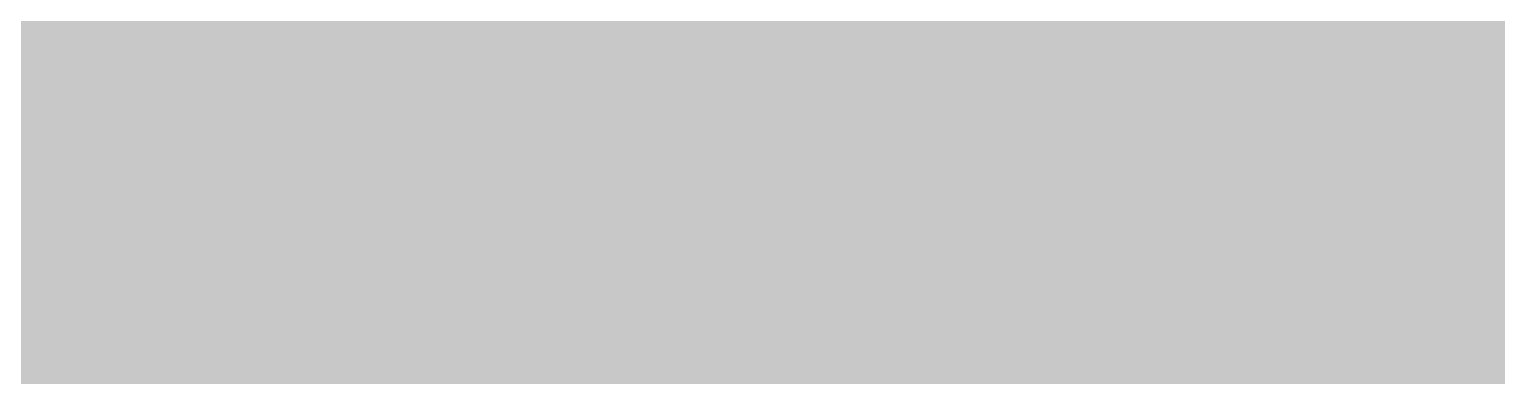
# Model space of a CAD drawing. Header units: millimetres. Extents: x 4103 to 4403, y 3794 to 4144.
# Drawn here: x 4147.94 to 4178.16, y 3823.06 to 3830.2 of the extents above; entities that cross this region are included whole.
import ezdxf

# ---------------------------------------------------------------- set-up
doc = ezdxf.new("R2010")
doc.units = ezdxf.units.MM
doc.layers.add('GREEN', color=7, linetype='Continuous', true_color=0x007f00)
doc.layers.add('GSCOLORFILL', color=7, linetype='Continuous', lineweight=0)

# ---------------------------------------------------------------- blocks, each defined once
blk = doc.blocks.new('NR-GM-31-6')
at = {"layer": 'GREEN', "lineweight": 9}
h = blk.add_hatch(color=256, dxfattribs=at)
edge = h.paths.add_edge_path()
edge.add_spline(control_points=[(-77.447, 30.129), (-77.447, 30.129), (-77.447, 32.021), (-77.447, 32.021), (-77.447, 32.021), (-77.773, 32.021), (-77.773, 32.021), (-77.773, 32.021), (-77.773, 32.308), (-77.773, 32.308), (-77.773, 32.308), (-77.447, 32.308), (-77.447, 32.308), (-77.447, 32.308), (-77.447, 32.54), (-77.447, 32.54), (-77.447, 32.687), (-77.434, 32.796), (-77.408, 32.867), (-77.372, 32.962), (-77.31, 33.04), (-77.22, 33.1), (-77.131, 33.159), (-77.005, 33.189), (-76.843, 33.189), (-76.739, 33.189), (-76.625, 33.177), (-76.499, 33.152), (-76.499, 33.152), (-76.554, 32.83), (-76.554, 32.83), (-76.631, 32.843), (-76.703, 32.85), (-76.772, 32.85), (-76.884, 32.85), (-76.963, 32.826), (-77.01, 32.778), (-77.056, 32.731), (-77.079, 32.641), (-77.079, 32.51), (-77.079, 32.51), (-77.079, 32.308), (-77.079, 32.308), (-77.079, 32.308), (-76.655, 32.308), (-76.655, 32.308), (-76.655, 32.308), (-76.655, 32.021), (-76.655, 32.021), (-76.655, 32.021), (-77.079, 32.021), (-77.079, 32.021), (-77.079, 32.021), (-77.079, 30.129), (-77.079, 30.129), (-77.079, 30.129), (-77.447, 30.129), (-77.447, 30.129)], knot_values=[0, 0, 0, 0, 1, 1, 1, 2, 2, 2, 3, 3, 3, 4, 4, 4, 5, 5, 5, 6, 6, 6, 7, 7, 7, 8, 8, 8, 9, 9, 9, 10, 10, 10, 11, 11, 11, 12, 12, 12, 13, 13, 13, 14, 14, 14, 15, 15, 15, 16, 16, 16, 17, 17, 17, 18, 18, 18, 19, 19, 19, 19], degree=3, periodic=0)
edge = h.paths.add_edge_path(flags=16)
edge.add_spline(control_points=[(-79.631, 31.219), (-79.631, 30.939), (-79.57, 30.73), (-79.448, 30.591), (-79.326, 30.453), (-79.173, 30.383), (-78.988, 30.383), (-78.805, 30.383), (-78.652, 30.453), (-78.531, 30.593), (-78.409, 30.732), (-78.348, 30.945), (-78.348, 31.231), (-78.348, 31.5), (-78.409, 31.705), (-78.532, 31.844), (-78.654, 31.982), (-78.806, 32.052), (-78.988, 32.052), (-79.173, 32.052), (-79.326, 31.983), (-79.448, 31.845), (-79.57, 31.706), (-79.631, 31.498), (-79.631, 31.219)], knot_values=[0, 0, 0, 0, 1, 1, 1, 2, 2, 2, 3, 3, 3, 4, 4, 4, 5, 5, 5, 6, 6, 6, 7, 7, 7, 8, 8, 8, 8], degree=3, periodic=0)
edge = h.paths.add_edge_path()
edge.add_spline(control_points=[(-80.01, 31.219), (-80.01, 31.622), (-79.898, 31.921), (-79.674, 32.115), (-79.486, 32.277), (-79.258, 32.358), (-78.988, 32.358), (-78.689, 32.358), (-78.444, 32.26), (-78.253, 32.063), (-78.063, 31.867), (-77.968, 31.596), (-77.968, 31.249), (-77.968, 30.969), (-78.01, 30.748), (-78.094, 30.587), (-78.179, 30.427), (-78.301, 30.302), (-78.462, 30.213), (-78.623, 30.124), (-78.798, 30.079), (-78.988, 30.079), (-79.293, 30.079), (-79.54, 30.177), (-79.728, 30.373), (-79.917, 30.569), (-80.01, 30.85), (-80.01, 31.219)], knot_values=[0, 0, 0, 0, 1, 1, 1, 2, 2, 2, 3, 3, 3, 4, 4, 4, 5, 5, 5, 6, 6, 6, 7, 7, 7, 8, 8, 8, 9, 9, 9, 9], degree=3, periodic=0)
edge = h.paths.add_edge_path()
edge.add_spline(control_points=[(-81.402, 30.459), (-81.402, 30.459), (-81.348, 30.133), (-81.348, 30.133), (-81.452, 30.111), (-81.546, 30.1), (-81.628, 30.1), (-81.762, 30.1), (-81.866, 30.121), (-81.94, 30.164), (-82.014, 30.206), (-82.066, 30.262), (-82.096, 30.331), (-82.126, 30.4), (-82.141, 30.545), (-82.141, 30.767), (-82.141, 30.767), (-82.141, 32.021), (-82.141, 32.021), (-82.141, 32.021), (-82.412, 32.021), (-82.412, 32.021), (-82.412, 32.021), (-82.412, 32.308), (-82.412, 32.308), (-82.412, 32.308), (-82.141, 32.308), (-82.141, 32.308), (-82.141, 32.308), (-82.141, 32.848), (-82.141, 32.848), (-82.141, 32.848), (-81.774, 33.07), (-81.774, 33.07), (-81.774, 33.07), (-81.774, 32.308), (-81.774, 32.308), (-81.774, 32.308), (-81.402, 32.308), (-81.402, 32.308), (-81.402, 32.308), (-81.402, 32.021), (-81.402, 32.021), (-81.402, 32.021), (-81.774, 32.021), (-81.774, 32.021), (-81.774, 32.021), (-81.774, 30.746), (-81.774, 30.746), (-81.774, 30.641), (-81.767, 30.573), (-81.754, 30.543), (-81.741, 30.513), (-81.72, 30.489), (-81.69, 30.471), (-81.661, 30.454), (-81.619, 30.445), (-81.564, 30.445), (-81.523, 30.445), (-81.469, 30.45), (-81.402, 30.459)], knot_values=[0, 0, 0, 0, 1, 1, 1, 2, 2, 2, 3, 3, 3, 4, 4, 4, 5, 5, 5, 6, 6, 6, 7, 7, 7, 8, 8, 8, 9, 9, 9, 10, 10, 10, 11, 11, 11, 12, 12, 12, 13, 13, 13, 14, 14, 14, 15, 15, 15, 16, 16, 16, 17, 17, 17, 18, 18, 18, 19, 19, 19, 20, 20, 20, 20], degree=3, periodic=0)
edge = h.paths.add_edge_path()
edge.add_spline(control_points=[(-84.546, 30.129), (-84.546, 30.129), (-84.546, 32.308), (-84.546, 32.308), (-84.546, 32.308), (-84.214, 32.308), (-84.214, 32.308), (-84.214, 32.308), (-84.214, 31.999), (-84.214, 31.999), (-84.054, 32.238), (-83.823, 32.358), (-83.52, 32.358), (-83.389, 32.358), (-83.268, 32.334), (-83.158, 32.287), (-83.048, 32.24), (-82.965, 32.178), (-82.911, 32.101), (-82.856, 32.024), (-82.818, 31.933), (-82.796, 31.828), (-82.782, 31.76), (-82.775, 31.64), (-82.775, 31.469), (-82.775, 31.469), (-82.775, 30.129), (-82.775, 30.129), (-82.775, 30.129), (-83.145, 30.129), (-83.145, 30.129), (-83.145, 30.129), (-83.145, 31.455), (-83.145, 31.455), (-83.145, 31.605), (-83.159, 31.718), (-83.188, 31.792), (-83.216, 31.867), (-83.267, 31.926), (-83.341, 31.971), (-83.414, 32.015), (-83.5, 32.037), (-83.598, 32.037), (-83.756, 32.037), (-83.891, 31.988), (-84.006, 31.888), (-84.12, 31.788), (-84.177, 31.598), (-84.177, 31.319), (-84.177, 31.319), (-84.177, 30.129), (-84.177, 30.129), (-84.177, 30.129), (-84.546, 30.129), (-84.546, 30.129)], knot_values=[0, 0, 0, 0, 1, 1, 1, 2, 2, 2, 3, 3, 3, 4, 4, 4, 5, 5, 5, 6, 6, 6, 7, 7, 7, 8, 8, 8, 9, 9, 9, 10, 10, 10, 11, 11, 11, 12, 12, 12, 13, 13, 13, 14, 14, 14, 15, 15, 15, 16, 16, 16, 17, 17, 17, 18, 18, 18, 18], degree=3, periodic=0)
edge = h.paths.add_edge_path(flags=16)
edge.add_spline(control_points=[(-86.605, 31.428), (-86.605, 31.428), (-85.388, 31.428), (-85.388, 31.428), (-85.404, 31.611), (-85.451, 31.749), (-85.528, 31.84), (-85.645, 31.983), (-85.798, 32.054), (-85.985, 32.054), (-86.155, 32.054), (-86.298, 31.997), (-86.413, 31.884), (-86.529, 31.77), (-86.593, 31.618), (-86.605, 31.428)], knot_values=[0, 0, 0, 0, 1, 1, 1, 2, 2, 2, 3, 3, 3, 4, 4, 4, 5, 5, 5, 5], degree=3, periodic=0)
edge = h.paths.add_edge_path()
edge.add_spline(control_points=[(-85.392, 30.831), (-85.392, 30.831), (-85.01, 30.783), (-85.01, 30.783), (-85.07, 30.56), (-85.182, 30.387), (-85.345, 30.264), (-85.508, 30.141), (-85.716, 30.079), (-85.969, 30.079), (-86.288, 30.079), (-86.54, 30.178), (-86.727, 30.374), (-86.914, 30.57), (-87.007, 30.846), (-87.007, 31.2), (-87.007, 31.567), (-86.913, 31.851), (-86.724, 32.054), (-86.535, 32.256), (-86.29, 32.358), (-85.989, 32.358), (-85.698, 32.358), (-85.46, 32.258), (-85.275, 32.06), (-85.09, 31.862), (-84.998, 31.582), (-84.998, 31.223), (-84.998, 31.201), (-84.999, 31.168), (-85, 31.124), (-85, 31.124), (-86.626, 31.124), (-86.626, 31.124), (-86.612, 30.885), (-86.544, 30.701), (-86.422, 30.574), (-86.301, 30.447), (-86.149, 30.383), (-85.967, 30.383), (-85.831, 30.383), (-85.716, 30.419), (-85.62, 30.49), (-85.524, 30.561), (-85.448, 30.675), (-85.392, 30.831)], knot_values=[0, 0, 0, 0, 1, 1, 1, 2, 2, 2, 3, 3, 3, 4, 4, 4, 5, 5, 5, 6, 6, 6, 7, 7, 7, 8, 8, 8, 9, 9, 9, 10, 10, 10, 11, 11, 11, 12, 12, 12, 13, 13, 13, 14, 14, 14, 15, 15, 15, 15], degree=3, periodic=0)
edge = h.paths.add_edge_path()
edge.add_spline(control_points=[(-90.386, 30.129), (-90.386, 30.129), (-90.386, 32.308), (-90.386, 32.308), (-90.386, 32.308), (-90.055, 32.308), (-90.055, 32.308), (-90.055, 32.308), (-90.055, 32.003), (-90.055, 32.003), (-89.987, 32.109), (-89.896, 32.195), (-89.782, 32.26), (-89.669, 32.325), (-89.54, 32.358), (-89.394, 32.358), (-89.233, 32.358), (-89.101, 32.324), (-88.997, 32.257), (-88.894, 32.19), (-88.821, 32.096), (-88.779, 31.976), (-88.606, 32.23), (-88.382, 32.358), (-88.106, 32.358), (-87.889, 32.358), (-87.723, 32.298), (-87.607, 32.178), (-87.49, 32.058), (-87.432, 31.874), (-87.432, 31.625), (-87.432, 31.625), (-87.432, 30.129), (-87.432, 30.129), (-87.432, 30.129), (-87.8, 30.129), (-87.8, 30.129), (-87.8, 30.129), (-87.8, 31.502), (-87.8, 31.502), (-87.8, 31.65), (-87.812, 31.756), (-87.836, 31.821), (-87.86, 31.886), (-87.903, 31.938), (-87.966, 31.978), (-88.029, 32.018), (-88.103, 32.037), (-88.188, 32.037), (-88.341, 32.037), (-88.468, 31.987), (-88.569, 31.885), (-88.671, 31.783), (-88.721, 31.619), (-88.721, 31.395), (-88.721, 31.395), (-88.721, 30.129), (-88.721, 30.129), (-88.721, 30.129), (-89.091, 30.129), (-89.091, 30.129), (-89.091, 30.129), (-89.091, 31.545), (-89.091, 31.545), (-89.091, 31.709), (-89.121, 31.832), (-89.181, 31.914), (-89.241, 31.996), (-89.34, 32.037), (-89.477, 32.037), (-89.581, 32.037), (-89.677, 32.01), (-89.765, 31.955), (-89.853, 31.901), (-89.917, 31.821), (-89.957, 31.715), (-89.997, 31.61), (-90.016, 31.458), (-90.016, 31.26), (-90.016, 31.26), (-90.016, 30.129), (-90.016, 30.129), (-90.016, 30.129), (-90.386, 30.129), (-90.386, 30.129)], knot_values=[0, 0, 0, 0, 1, 1, 1, 2, 2, 2, 3, 3, 3, 4, 4, 4, 5, 5, 5, 6, 6, 6, 7, 7, 7, 8, 8, 8, 9, 9, 9, 10, 10, 10, 11, 11, 11, 12, 12, 12, 13, 13, 13, 14, 14, 14, 15, 15, 15, 16, 16, 16, 17, 17, 17, 18, 18, 18, 19, 19, 19, 20, 20, 20, 21, 21, 21, 22, 22, 22, 23, 23, 23, 24, 24, 24, 25, 25, 25, 26, 26, 26, 27, 27, 27, 28, 28, 28, 28], degree=3, periodic=0)
edge = h.paths.add_edge_path()
edge.add_spline(control_points=[(-90.747, 30.459), (-90.747, 30.459), (-90.694, 30.133), (-90.694, 30.133), (-90.798, 30.111), (-90.891, 30.1), (-90.973, 30.1), (-91.107, 30.1), (-91.211, 30.121), (-91.285, 30.164), (-91.359, 30.206), (-91.411, 30.262), (-91.441, 30.331), (-91.471, 30.4), (-91.486, 30.545), (-91.486, 30.767), (-91.486, 30.767), (-91.486, 32.021), (-91.486, 32.021), (-91.486, 32.021), (-91.757, 32.021), (-91.757, 32.021), (-91.757, 32.021), (-91.757, 32.308), (-91.757, 32.308), (-91.757, 32.308), (-91.486, 32.308), (-91.486, 32.308), (-91.486, 32.308), (-91.486, 32.848), (-91.486, 32.848), (-91.486, 32.848), (-91.119, 33.07), (-91.119, 33.07), (-91.119, 33.07), (-91.119, 32.308), (-91.119, 32.308), (-91.119, 32.308), (-90.747, 32.308), (-90.747, 32.308), (-90.747, 32.308), (-90.747, 32.021), (-90.747, 32.021), (-90.747, 32.021), (-91.119, 32.021), (-91.119, 32.021), (-91.119, 32.021), (-91.119, 30.746), (-91.119, 30.746), (-91.119, 30.641), (-91.112, 30.573), (-91.099, 30.543), (-91.086, 30.513), (-91.065, 30.489), (-91.035, 30.471), (-91.006, 30.454), (-90.964, 30.445), (-90.909, 30.445), (-90.868, 30.445), (-90.814, 30.45), (-90.747, 30.459)], knot_values=[0, 0, 0, 0, 1, 1, 1, 2, 2, 2, 3, 3, 3, 4, 4, 4, 5, 5, 5, 6, 6, 6, 7, 7, 7, 8, 8, 8, 9, 9, 9, 10, 10, 10, 11, 11, 11, 12, 12, 12, 13, 13, 13, 14, 14, 14, 15, 15, 15, 16, 16, 16, 17, 17, 17, 18, 18, 18, 19, 19, 19, 20, 20, 20, 20], degree=3, periodic=0)
edge = h.paths.add_edge_path()
edge.add_spline(control_points=[(-92.958, 30.129), (-92.958, 30.129), (-92.958, 32.308), (-92.958, 32.308), (-92.958, 32.308), (-92.625, 32.308), (-92.625, 32.308), (-92.625, 32.308), (-92.625, 31.978), (-92.625, 31.978), (-92.54, 32.133), (-92.462, 32.235), (-92.39, 32.284), (-92.318, 32.333), (-92.239, 32.358), (-92.153, 32.358), (-92.029, 32.358), (-91.902, 32.318), (-91.773, 32.239), (-91.773, 32.239), (-91.901, 31.896), (-91.901, 31.896), (-91.991, 31.949), (-92.081, 31.976), (-92.172, 31.976), (-92.252, 31.976), (-92.325, 31.952), (-92.389, 31.903), (-92.453, 31.854), (-92.499, 31.787), (-92.527, 31.701), (-92.568, 31.57), (-92.588, 31.426), (-92.588, 31.27), (-92.588, 31.27), (-92.588, 30.129), (-92.588, 30.129), (-92.588, 30.129), (-92.958, 30.129), (-92.958, 30.129)], knot_values=[0, 0, 0, 0, 1, 1, 1, 2, 2, 2, 3, 3, 3, 4, 4, 4, 5, 5, 5, 6, 6, 6, 7, 7, 7, 8, 8, 8, 9, 9, 9, 10, 10, 10, 11, 11, 11, 12, 12, 12, 13, 13, 13, 13], degree=3, periodic=0)
edge = h.paths.add_edge_path(flags=16)
edge.add_spline(control_points=[(-93.9, 31.223), (-94.034, 31.168), (-94.235, 31.121), (-94.503, 31.083), (-94.655, 31.061), (-94.763, 31.037), (-94.825, 31.009), (-94.888, 30.982), (-94.937, 30.942), (-94.971, 30.889), (-95.005, 30.836), (-95.022, 30.778), (-95.022, 30.714), (-95.022, 30.615), (-94.985, 30.533), (-94.911, 30.467), (-94.836, 30.402), (-94.727, 30.369), (-94.583, 30.369), (-94.441, 30.369), (-94.314, 30.4), (-94.204, 30.462), (-94.093, 30.524), (-94.011, 30.61), (-93.959, 30.718), (-93.92, 30.801), (-93.9, 30.924), (-93.9, 31.087), (-93.9, 31.087), (-93.9, 31.223), (-93.9, 31.223)], knot_values=[0, 0, 0, 0, 1, 1, 1, 2, 2, 2, 3, 3, 3, 4, 4, 4, 5, 5, 5, 6, 6, 6, 7, 7, 7, 8, 8, 8, 9, 9, 9, 10, 10, 10, 10], degree=3, periodic=0)
edge = h.paths.add_edge_path()
edge.add_spline(control_points=[(-93.869, 30.398), (-94.006, 30.281), (-94.138, 30.199), (-94.264, 30.151), (-94.391, 30.103), (-94.526, 30.079), (-94.672, 30.079), (-94.911, 30.079), (-95.095, 30.138), (-95.224, 30.255), (-95.352, 30.372), (-95.417, 30.521), (-95.417, 30.703), (-95.417, 30.81), (-95.392, 30.908), (-95.344, 30.996), (-95.295, 31.084), (-95.231, 31.155), (-95.153, 31.208), (-95.074, 31.262), (-94.986, 31.302), (-94.887, 31.329), (-94.814, 31.349), (-94.705, 31.367), (-94.559, 31.385), (-94.26, 31.42), (-94.041, 31.463), (-93.9, 31.512), (-93.898, 31.563), (-93.898, 31.595), (-93.898, 31.608), (-93.898, 31.759), (-93.933, 31.865), (-94.002, 31.927), (-94.097, 32.01), (-94.237, 32.052), (-94.423, 32.052), (-94.597, 32.052), (-94.725, 32.021), (-94.808, 31.96), (-94.891, 31.9), (-94.952, 31.792), (-94.992, 31.637), (-94.992, 31.637), (-95.353, 31.687), (-95.353, 31.687), (-95.32, 31.841), (-95.266, 31.966), (-95.191, 32.061), (-95.116, 32.156), (-95.007, 32.229), (-94.865, 32.281), (-94.722, 32.332), (-94.557, 32.358), (-94.37, 32.358), (-94.184, 32.358), (-94.033, 32.336), (-93.916, 32.292), (-93.8, 32.248), (-93.714, 32.193), (-93.66, 32.127), (-93.605, 32.06), (-93.567, 31.977), (-93.545, 31.875), (-93.532, 31.812), (-93.526, 31.699), (-93.526, 31.535), (-93.526, 31.535), (-93.526, 31.042), (-93.526, 31.042), (-93.526, 30.699), (-93.518, 30.481), (-93.503, 30.39), (-93.487, 30.299), (-93.456, 30.212), (-93.409, 30.129), (-93.409, 30.129), (-93.795, 30.129), (-93.795, 30.129), (-93.833, 30.205), (-93.858, 30.295), (-93.869, 30.398)], knot_values=[0, 0, 0, 0, 1, 1, 1, 2, 2, 2, 3, 3, 3, 4, 4, 4, 5, 5, 5, 6, 6, 6, 7, 7, 7, 8, 8, 8, 9, 9, 9, 10, 10, 10, 11, 11, 11, 12, 12, 12, 13, 13, 13, 14, 14, 14, 15, 15, 15, 16, 16, 16, 17, 17, 17, 18, 18, 18, 19, 19, 19, 20, 20, 20, 21, 21, 21, 22, 22, 22, 23, 23, 23, 24, 24, 24, 25, 25, 25, 26, 26, 26, 27, 27, 27, 27], degree=3, periodic=0)
edge = h.paths.add_edge_path(flags=16)
edge.add_spline(control_points=[(-97.295, 31.206), (-97.295, 30.926), (-97.238, 30.718), (-97.124, 30.584), (-97.011, 30.45), (-96.873, 30.383), (-96.712, 30.383), (-96.548, 30.383), (-96.407, 30.453), (-96.29, 30.591), (-96.173, 30.73), (-96.115, 30.946), (-96.115, 31.237), (-96.115, 31.515), (-96.172, 31.723), (-96.286, 31.861), (-96.4, 31.999), (-96.537, 32.068), (-96.695, 32.068), (-96.853, 32.068), (-96.992, 31.995), (-97.113, 31.848), (-97.234, 31.701), (-97.295, 31.487), (-97.295, 31.206)], knot_values=[0, 0, 0, 0, 1, 1, 1, 2, 2, 2, 3, 3, 3, 4, 4, 4, 5, 5, 5, 6, 6, 6, 7, 7, 7, 8, 8, 8, 8], degree=3, periodic=0)
edge = h.paths.add_edge_path()
edge.add_spline(control_points=[(-97.629, 29.293), (-97.629, 29.293), (-97.629, 32.308), (-97.629, 32.308), (-97.629, 32.308), (-97.293, 32.308), (-97.293, 32.308), (-97.293, 32.308), (-97.293, 32.025), (-97.293, 32.025), (-97.213, 32.136), (-97.124, 32.219), (-97.024, 32.275), (-96.924, 32.33), (-96.803, 32.358), (-96.66, 32.358), (-96.474, 32.358), (-96.31, 32.31), (-96.168, 32.214), (-96.026, 32.118), (-95.918, 31.983), (-95.846, 31.809), (-95.773, 31.634), (-95.737, 31.443), (-95.737, 31.235), (-95.737, 31.012), (-95.777, 30.811), (-95.857, 30.633), (-95.937, 30.454), (-96.053, 30.317), (-96.206, 30.222), (-96.358, 30.127), (-96.519, 30.079), (-96.687, 30.079), (-96.81, 30.079), (-96.921, 30.105), (-97.019, 30.157), (-97.116, 30.209), (-97.197, 30.275), (-97.26, 30.354), (-97.26, 30.354), (-97.26, 29.293), (-97.26, 29.293), (-97.26, 29.293), (-97.629, 29.293), (-97.629, 29.293)], knot_values=[0, 0, 0, 0, 1, 1, 1, 2, 2, 2, 3, 3, 3, 4, 4, 4, 5, 5, 5, 6, 6, 6, 7, 7, 7, 8, 8, 8, 9, 9, 9, 10, 10, 10, 11, 11, 11, 12, 12, 12, 13, 13, 13, 14, 14, 14, 15, 15, 15, 15], degree=3, periodic=0)
edge = h.paths.add_edge_path(flags=16)
edge.add_spline(control_points=[(-99.688, 31.428), (-99.688, 31.428), (-98.471, 31.428), (-98.471, 31.428), (-98.487, 31.611), (-98.534, 31.749), (-98.61, 31.84), (-98.728, 31.983), (-98.881, 32.054), (-99.068, 32.054), (-99.238, 32.054), (-99.38, 31.997), (-99.496, 31.884), (-99.612, 31.77), (-99.676, 31.618), (-99.688, 31.428)], knot_values=[0, 0, 0, 0, 1, 1, 1, 2, 2, 2, 3, 3, 3, 4, 4, 4, 5, 5, 5, 5], degree=3, periodic=0)
edge = h.paths.add_edge_path()
edge.add_spline(control_points=[(-98.475, 30.831), (-98.475, 30.831), (-98.093, 30.783), (-98.093, 30.783), (-98.153, 30.56), (-98.265, 30.387), (-98.428, 30.264), (-98.59, 30.141), (-98.798, 30.079), (-99.052, 30.079), (-99.37, 30.079), (-99.623, 30.178), (-99.81, 30.374), (-99.997, 30.57), (-100.09, 30.846), (-100.09, 31.2), (-100.09, 31.567), (-99.996, 31.851), (-99.807, 32.054), (-99.618, 32.256), (-99.373, 32.358), (-99.072, 32.358), (-98.781, 32.358), (-98.543, 32.258), (-98.358, 32.06), (-98.173, 31.862), (-98.081, 31.582), (-98.081, 31.223), (-98.081, 31.201), (-98.081, 31.168), (-98.083, 31.124), (-98.083, 31.124), (-99.708, 31.124), (-99.708, 31.124), (-99.695, 30.885), (-99.627, 30.701), (-99.505, 30.574), (-99.383, 30.447), (-99.232, 30.383), (-99.05, 30.383), (-98.914, 30.383), (-98.798, 30.419), (-98.703, 30.49), (-98.607, 30.561), (-98.531, 30.675), (-98.475, 30.831)], knot_values=[0, 0, 0, 0, 1, 1, 1, 2, 2, 2, 3, 3, 3, 4, 4, 4, 5, 5, 5, 6, 6, 6, 7, 7, 7, 8, 8, 8, 9, 9, 9, 10, 10, 10, 11, 11, 11, 12, 12, 12, 13, 13, 13, 14, 14, 14, 15, 15, 15, 15], degree=3, periodic=0)
edge = h.paths.add_edge_path(flags=16)
edge.add_spline(control_points=[(-102.557, 30.484), (-102.557, 30.484), (-101.915, 30.484), (-101.915, 30.484), (-101.716, 30.484), (-101.561, 30.502), (-101.448, 30.539), (-101.335, 30.576), (-101.245, 30.628), (-101.178, 30.695), (-101.084, 30.79), (-101.01, 30.916), (-100.957, 31.076), (-100.905, 31.235), (-100.878, 31.429), (-100.878, 31.656), (-100.878, 31.97), (-100.93, 32.212), (-101.033, 32.381), (-101.137, 32.55), (-101.262, 32.664), (-101.41, 32.721), (-101.517, 32.762), (-101.688, 32.783), (-101.925, 32.783), (-101.925, 32.783), (-102.557, 32.783), (-102.557, 32.783), (-102.557, 32.783), (-102.557, 30.484), (-102.557, 30.484)], knot_values=[0, 0, 0, 0, 1, 1, 1, 2, 2, 2, 3, 3, 3, 4, 4, 4, 5, 5, 5, 6, 6, 6, 7, 7, 7, 8, 8, 8, 9, 9, 9, 10, 10, 10, 10], degree=3, periodic=0)
edge = h.paths.add_edge_path()
edge.add_spline(control_points=[(-102.956, 30.129), (-102.956, 30.129), (-102.956, 33.138), (-102.956, 33.138), (-102.956, 33.138), (-101.919, 33.138), (-101.919, 33.138), (-101.685, 33.138), (-101.506, 33.123), (-101.383, 33.095), (-101.211, 33.055), (-101.064, 32.983), (-100.942, 32.879), (-100.783, 32.745), (-100.665, 32.574), (-100.586, 32.365), (-100.507, 32.156), (-100.468, 31.918), (-100.468, 31.65), (-100.468, 31.421), (-100.495, 31.219), (-100.548, 31.042), (-100.601, 30.866), (-100.67, 30.719), (-100.753, 30.604), (-100.837, 30.488), (-100.928, 30.397), (-101.027, 30.331), (-101.126, 30.265), (-101.246, 30.214), (-101.386, 30.18), (-101.527, 30.146), (-101.688, 30.129), (-101.87, 30.129), (-101.87, 30.129), (-102.956, 30.129), (-102.956, 30.129)], knot_values=[0, 0, 0, 0, 1, 1, 1, 2, 2, 2, 3, 3, 3, 4, 4, 4, 5, 5, 5, 6, 6, 6, 7, 7, 7, 8, 8, 8, 9, 9, 9, 10, 10, 10, 11, 11, 11, 12, 12, 12, 12], degree=3, periodic=0)
at = {"layer": 'GSCOLORFILL', "true_color": 0xf5f5f5, "transparency": 33554687}
blk.add_hatch(color=7, dxfattribs=at).paths.add_polyline_path([(-125.002, 0), (124.998, 0, 0.414214), (149.998, 25), (149.998, 325, 0.414214), (124.998, 350), (-125.002, 350, 0.414214), (-150.002, 325), (-150.002, 25, 0.414214)])

msp = doc.modelspace()

# ---------------------------------------------------------------- block references
msp.add_blockref('NR-GM-31-6', (4253.365, 3793.8))

doc.saveas('drawing.dxf')
